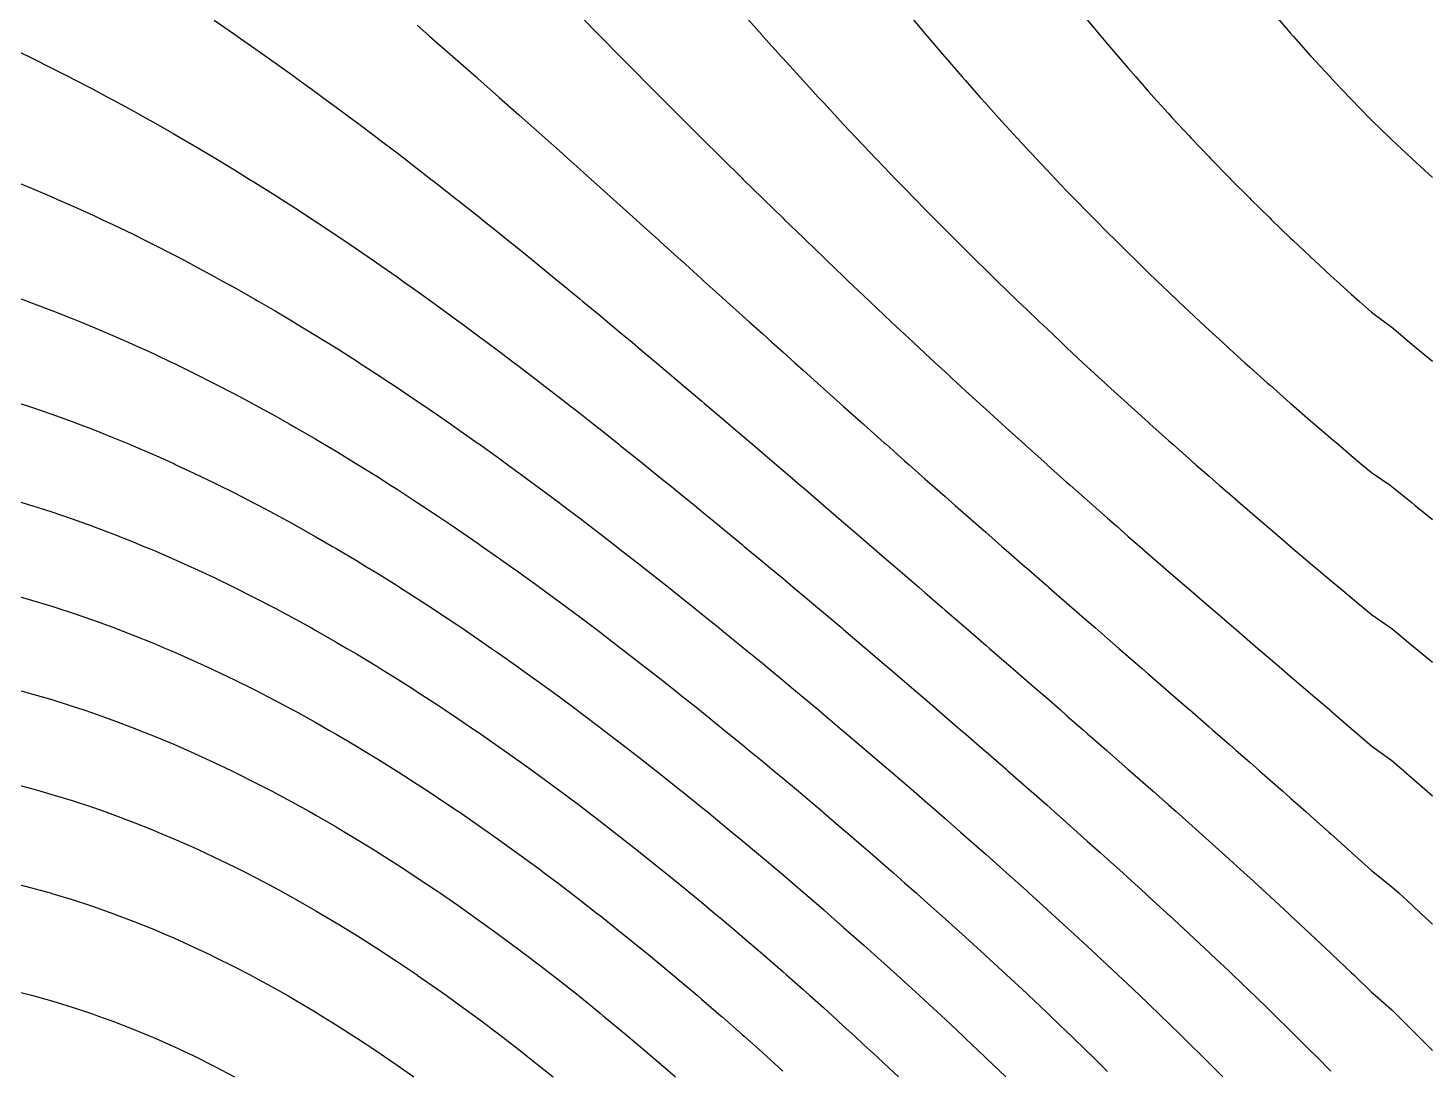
# Model space of a CAD drawing. Extents: x 1412622.5 to 1412673.9, y 4931530.8 to 4931599.9.
# Drawn here: x 1412632.92 to 1412644.59, y 4931582.44 to 4931591.13 of the extents above; entities that cross this region are included whole.
import ezdxf

# ---------------------------------------------------------------- set-up
doc = ezdxf.new("R2010")
doc.units = 0
doc.layers.add('line', color=2, linetype='CONTINUOUS')

msp = doc.modelspace()

# ---------------------------------------------------------------- linework, layer by layer
at = {"layer": 'line'}
for points in [[(1412637.523105, 4931591.236597), (1412637.689655, 4931591.067157), (1412637.690356, 4931591.066434), (1412637.858209, 4931590.89627), (1412637.858934, 4931590.895548), (1412638.026722, 4931590.726107), (1412638.028213, 4931590.724627), (1412638.19594, 4931590.555944), (1412638.197492, 4931590.55441), (1412638.365915, 4931590.385781), (1412638.366771, 4931590.384938), (1412638.53605, 4931590.216261), (1412638.536688, 4931590.215618), (1412638.705329, 4931590.048443), (1412638.708313, 4931590.045455), (1412638.874608, 4931589.8815), (1412638.880845, 4931589.875291), (1412639.043887, 4931589.715469), (1412639.054342, 4931589.705128), (1412639.213166, 4931589.550375), (1412639.228854, 4931589.534965), (1412639.382445, 4931589.386257), (1412639.40444, 4931589.364802), (1412639.551724, 4931589.223138), (1412639.581155, 4931589.194639), (1412639.721003, 4931589.061032), (1412639.759037, 4931589.024476), (1412639.890282, 4931588.899965), (1412639.938144, 4931588.854312), (1412640.059561, 4931588.739938), (1412640.118505, 4931588.684149), (1412640.22884, 4931588.580959), (1412640.300153, 4931588.513986), (1412640.398119, 4931588.423028), (1412640.483128, 4931588.343823), (1412640.567398, 4931588.266146), (1412640.667429, 4931588.17366), (1412640.736677, 4931588.110288), (1412640.853084, 4931588.003497), (1412640.905956, 4931587.955451), (1412641.04007, 4931587.833333), (1412641.075235, 4931587.8016), (1412641.228386, 4931587.66317), (1412641.244514, 4931587.648712), (1412641.413793, 4931587.496823), (1412641.418047, 4931587.493007), (1412641.583072, 4931587.34608), (1412641.609159, 4931587.322844), (1412641.752351, 4931587.196164), (1412641.8015, 4931587.152681), (1412641.92163, 4931587.047037), (1412641.995006, 4931586.982517), (1412642.090909, 4931586.898631), (1412642.189576, 4931586.812354), (1412642.260188, 4931586.750886), (1412642.385113, 4931586.642191), (1412642.429467, 4931586.603741), (1412642.581494, 4931586.472028), (1412642.598746, 4931586.457123), (1412642.768025, 4931586.311071), (1412642.778717, 4931586.301865), (1412642.937304, 4931586.165566), (1412642.976744, 4931586.131702), (1412643.106583, 4931586.020319), (1412643.175168, 4931585.961538), (1412643.275862, 4931585.875242), (1412643.373807, 4931585.791375), (1412643.445141, 4931585.73024), (1412643.572455, 4931585.621212), (1412643.61442, 4931585.585209), (1412643.770917, 4931585.451049), (1412643.783699, 4931585.44006), (1412643.952978, 4931585.294791), (1412643.969209, 4931585.280886), (1412644.122257, 4931585.149244), (1412644.175294, 4931585.110723), (1412644.291536, 4931585.025735), (1412644.390462, 4931584.940559), (1412644.460815, 4931584.879607), (1412644.586892, 4931584.770396), (1412644.630094, 4931584.732706)], [(1412638.897218, 4931591.236597), (1412639.043887, 4931591.071316), (1412639.048183, 4931591.066434), (1412639.200801, 4931590.89627), (1412639.213166, 4931590.882733), (1412639.355117, 4931590.726107), (1412639.382445, 4931590.69648), (1412639.511165, 4931590.555944), (1412639.551724, 4931590.512419), (1412639.668986, 4931590.385781), (1412639.721003, 4931590.330545), (1412639.828616, 4931590.215618), (1412639.890282, 4931590.15084), (1412639.990114, 4931590.045455), (1412640.059561, 4931589.973314), (1412640.153517, 4931589.875291), (1412640.22884, 4931589.797934), (1412640.31887, 4931589.705128), (1412640.398119, 4931589.624671), (1412640.486217, 4931589.534965), (1412640.567398, 4931589.453516), (1412640.6556, 4931589.364802), (1412640.736677, 4931589.284411), (1412640.827048, 4931589.194639), (1412640.905956, 4931589.117324), (1412641.000598, 4931589.024476), (1412641.075235, 4931588.95221), (1412641.176271, 4931588.854312), (1412641.244514, 4931588.789014), (1412641.354077, 4931588.684149), (1412641.413793, 4931588.627677), (1412641.534028, 4931588.513986), (1412641.583072, 4931588.468135), (1412641.716117, 4931588.343823), (1412641.752351, 4931588.310329), (1412641.900337, 4931588.17366), (1412641.92163, 4931588.15419), (1412642.086634, 4931588.003497), (1412642.090909, 4931587.999628), (1412642.260188, 4931587.846842), (1412642.275188, 4931587.833333), (1412642.429467, 4931587.695561), (1412642.465815, 4931587.66317), (1412642.598746, 4931587.545622), (1412642.658387, 4931587.493007), (1412642.768025, 4931587.396948), (1412642.852809, 4931587.322844), (1412642.937304, 4931587.249436), (1412643.048957, 4931587.152681), (1412643.106583, 4931587.103001), (1412643.246695, 4931586.982517), (1412643.275862, 4931586.957544), (1412643.445141, 4931586.812979), (1412643.445876, 4931586.812354), (1412643.61442, 4931586.669559), (1412643.646813, 4931586.642191), (1412643.783699, 4931586.526804), (1412643.848854, 4931586.472028), (1412643.952978, 4931586.384601), (1412644.051768, 4931586.301865), (1412644.122257, 4931586.242851), (1412644.283783, 4931586.131702), (1412644.291536, 4931586.126362), (1412644.460815, 4931585.986248), (1412644.490749, 4931585.961538), (1412644.630094, 4931585.846255)], [(1412640.275284, 4931591.236597), (1412640.398119, 4931591.089828), (1412640.417651, 4931591.066434), (1412640.562496, 4931590.89627), (1412640.567398, 4931590.890624), (1412640.709972, 4931590.726107), (1412640.736677, 4931590.695849), (1412640.860008, 4931590.555944), (1412640.905956, 4931590.50475), (1412641.012669, 4931590.385781), (1412641.075235, 4931590.317242), (1412641.168003, 4931590.215618), (1412641.244514, 4931590.133228), (1412641.326077, 4931590.045455), (1412641.413793, 4931589.952614), (1412641.48693, 4931589.875291), (1412641.583072, 4931589.775282), (1412641.650623, 4931589.705128), (1412641.752351, 4931589.601126), (1412641.817203, 4931589.534965), (1412641.92163, 4931589.430025), (1412641.986702, 4931589.364802), (1412642.090909, 4931589.261855), (1412642.15915, 4931589.194639), (1412642.260188, 4931589.096492), (1412642.334575, 4931589.024476), (1412642.429467, 4931588.933817), (1412642.51299, 4931588.854312), (1412642.598746, 4931588.773694), (1412642.694374, 4931588.684149), (1412642.768025, 4931588.615992), (1412642.878719, 4931588.513986), (1412642.937304, 4931588.460591), (1412643.065982, 4931588.343823), (1412643.106583, 4931588.307354), (1412643.256098, 4931588.17366), (1412643.275862, 4931588.156154), (1412643.445141, 4931588.006948), (1412643.449081, 4931588.003497), (1412643.61442, 4931587.85987), (1412643.645124, 4931587.833333), (1412643.783699, 4931587.714461), (1412643.843793, 4931587.66317), (1412643.952978, 4931587.570594), (1412644.044943, 4931587.493007), (1412644.122257, 4931587.428145), (1412644.276663, 4931587.322844), (1412644.291536, 4931587.312775), (1412644.460815, 4931587.174326), (1412644.48743, 4931587.152681), (1412644.630094, 4931587.036996)], [(1412643.321669, 4931591.236597), (1412643.445141, 4931591.093551), (1412643.468763, 4931591.066434), (1412643.61442, 4931590.902772), (1412643.620262, 4931590.89627), (1412643.776441, 4931590.726107), (1412643.783699, 4931590.71836), (1412643.937345, 4931590.555944), (1412643.952978, 4931590.539739), (1412644.103012, 4931590.385781), (1412644.122257, 4931590.3664), (1412644.276592, 4931590.215618), (1412644.291536, 4931590.201551), (1412644.457531, 4931590.045455), (1412644.460815, 4931590.042415), (1412644.630094, 4931589.887489)], [(1412634.473354, 4931591.198669), (1412634.642633, 4931591.081747), (1412634.664192, 4931591.066434), (1412634.811912, 4931590.963829), (1412634.906408, 4931590.89627), (1412634.981191, 4931590.843944), (1412635.144855, 4931590.726107), (1412635.15047, 4931590.722147), (1412635.319749, 4931590.599594), (1412635.378432, 4931590.555944), (1412635.489028, 4931590.475287), (1412635.608515, 4931590.385781), (1412635.658307, 4931590.349186), (1412635.827586, 4931590.221504), (1412635.835209, 4931590.215618), (1412635.996865, 4931590.093014), (1412636.058053, 4931590.045455), (1412636.166144, 4931589.962888), (1412636.278121, 4931589.875291), (1412636.335423, 4931589.831206), (1412636.495559, 4931589.705128), (1412636.504702, 4931589.698044), (1412636.673981, 4931589.564139), (1412636.7101, 4931589.534965), (1412636.84326, 4931589.429031), (1412636.922362, 4931589.364802), (1412637.012539, 4931589.292642), (1412637.132635, 4931589.194639), (1412637.181818, 4931589.155057), (1412637.341075, 4931589.024476), (1412637.351097, 4931589.016367), (1412637.520376, 4931588.877123), (1412637.547656, 4931588.854312), (1412637.689655, 4931588.737068), (1412637.752731, 4931588.684149), (1412637.858934, 4931588.596114), (1412637.956532, 4931588.513986), (1412638.028213, 4931588.454351), (1412638.159196, 4931588.343823), (1412638.197492, 4931588.311856), (1412638.360859, 4931588.17366), (1412638.366771, 4931588.16871), (1412638.53605, 4931588.025377), (1412638.5616, 4931588.003497), (1412638.705329, 4931587.881588), (1412638.761611, 4931587.833333), (1412638.874608, 4931587.737322), (1412638.961012, 4931587.66317), (1412639.043887, 4931587.592648), (1412639.159905, 4931587.493007), (1412639.213166, 4931587.447622), (1412639.358351, 4931587.322844), (1412639.382445, 4931587.302287), (1412639.551724, 4931587.156769), (1412639.556452, 4931587.152681), (1412639.721003, 4931587.011317), (1412639.754311, 4931586.982517), (1412639.890282, 4931586.865656), (1412639.951935, 4931586.812354), (1412640.059561, 4931586.719806), (1412640.149344, 4931586.642191), (1412640.22884, 4931586.573791), (1412640.346542, 4931586.472028), (1412640.398119, 4931586.427617), (1412640.543532, 4931586.301865), (1412640.567398, 4931586.281296), (1412640.736677, 4931586.134858), (1412640.740318, 4931586.131702), (1412640.905956, 4931585.988473), (1412640.937009, 4931585.961538), (1412641.075235, 4931585.841874), (1412641.133407, 4931585.791375), (1412641.244514, 4931585.695034), (1412641.329437, 4931585.621212), (1412641.413793, 4931585.547916), (1412641.525025, 4931585.451049), (1412641.583072, 4931585.40048), (1412641.720067, 4931585.280886), (1412641.752351, 4931585.252672), (1412641.914462, 4931585.110723), (1412641.92163, 4931585.104434), (1412642.090909, 4931584.955812), (1412642.108261, 4931584.940559), (1412642.260188, 4931584.806631), (1412642.301228, 4931584.770396), (1412642.429467, 4931584.656754), (1412642.493157, 4931584.600233), (1412642.598746, 4931584.506103), (1412642.683907, 4931584.43007), (1412642.768025, 4931584.354567), (1412642.873328, 4931584.259907), (1412642.937304, 4931584.202037), (1412643.061266, 4931584.089744), (1412643.106583, 4931584.048398), (1412643.247558, 4931583.91958), (1412643.275862, 4931583.893513), (1412643.432072, 4931583.749417), (1412643.445141, 4931583.737255), (1412643.61442, 4931583.57947), (1412643.614652, 4931583.579254), (1412643.783699, 4931583.420014), (1412643.795276, 4931583.409091), (1412643.952978, 4931583.258703), (1412643.973682, 4931583.238928), (1412644.122257, 4931583.09536), (1412644.15287, 4931583.068765), (1412644.291536, 4931582.946449), (1412644.340291, 4931582.898601), (1412644.460815, 4931582.778728), (1412644.511287, 4931582.728438), (1412644.630094, 4931582.608385)], [(1412636.166144, 4931591.157213), (1412636.269228, 4931591.066434), (1412636.335423, 4931591.009278), (1412636.463496, 4931590.89627), (1412636.504702, 4931590.860601), (1412636.656841, 4931590.726107), (1412636.673981, 4931590.711234), (1412636.84326, 4931590.561358), (1412636.849261, 4931590.555944), (1412637.012539, 4931590.411266), (1412637.040764, 4931590.385781), (1412637.181818, 4931590.2606), (1412637.2316, 4931590.215618), (1412637.351097, 4931590.109435), (1412637.421868, 4931590.045455), (1412637.520376, 4931589.957831), (1412637.61165, 4931589.875291), (1412637.689655, 4931589.805849), (1412637.801037, 4931589.705128), (1412637.858934, 4931589.653558), (1412637.990119, 4931589.534965), (1412638.028213, 4931589.501026), (1412638.178992, 4931589.364802), (1412638.197492, 4931589.34832), (1412638.366771, 4931589.195518), (1412638.367734, 4931589.194639), (1412638.53605, 4931589.043025), (1412638.556407, 4931589.024476), (1412638.705329, 4931588.890523), (1412638.745157, 4931588.854312), (1412638.874608, 4931588.738071), (1412638.934064, 4931588.684149), (1412639.043887, 4931588.585727), (1412639.123207, 4931588.513986), (1412639.213166, 4931588.433538), (1412639.312643, 4931588.343823), (1412639.382445, 4931588.281545), (1412639.502434, 4931588.17366), (1412639.551724, 4931588.129793), (1412639.692647, 4931588.003497), (1412639.721003, 4931587.978326), (1412639.883307, 4931587.833333), (1412639.890282, 4931587.827158), (1412640.059561, 4931587.676558), (1412640.07454, 4931587.66317), (1412640.22884, 4931587.52641), (1412640.266358, 4931587.493007), (1412640.398119, 4931587.376604), (1412640.45873, 4931587.322844), (1412640.567398, 4931587.227144), (1412640.651659, 4931587.152681), (1412640.736677, 4931587.078036), (1412640.845138, 4931586.982517), (1412640.905956, 4931586.929265), (1412641.03913, 4931586.812354), (1412641.075235, 4931586.780821), (1412641.233607, 4931586.642191), (1412641.244514, 4931586.632686), (1412641.413793, 4931586.484992), (1412641.428639, 4931586.472028), (1412641.583072, 4931586.337643), (1412641.624136, 4931586.301865), (1412641.752351, 4931586.190469), (1412641.819917, 4931586.131702), (1412641.92163, 4931586.043413), (1412642.015875, 4931585.961538), (1412642.090909, 4931585.896431), (1412642.211887, 4931585.791375), (1412642.260188, 4931585.749449), (1412642.407827, 4931585.621212), (1412642.429467, 4931585.602408), (1412642.598746, 4931585.45526), (1412642.603596, 4931585.451049), (1412642.768025, 4931585.308054), (1412642.799253, 4931585.280886), (1412642.937304, 4931585.160503), (1412642.994367, 4931585.110723), (1412643.106583, 4931585.012514), (1412643.188766, 4931584.940559), (1412643.275862, 4931584.863991), (1412643.382266, 4931584.770396), (1412643.445141, 4931584.714812), (1412643.574678, 4931584.600233), (1412643.61442, 4931584.564872), (1412643.765827, 4931584.43007), (1412643.783699, 4931584.414048), (1412643.952978, 4931584.26221), (1412643.955547, 4931584.259907), (1412644.122257, 4931584.109277), (1412644.147054, 4931584.089744), (1412644.291536, 4931583.974623), (1412644.351893, 4931583.91958), (1412644.460815, 4931583.819246), (1412644.536543, 4931583.749417), (1412644.630094, 4931583.662208)], [(1412641.752351, 4931591.202214), (1412641.864736, 4931591.066434), (1412641.92163, 4931590.999071), (1412642.008768, 4931590.89627), (1412642.090909, 4931590.801265), (1412642.156157, 4931590.726107), (1412642.260188, 4931590.608572), (1412642.306987, 4931590.555944), (1412642.429467, 4931590.420797), (1412642.461366, 4931590.385781), (1412642.598746, 4931590.237714), (1412642.619362, 4931590.215618), (1412642.768025, 4931590.059095), (1412642.78106, 4931590.045455), (1412642.937304, 4931589.884742), (1412642.94655, 4931589.875291), (1412643.106583, 4931589.714411), (1412643.11588, 4931589.705128), (1412643.275862, 4931589.547909), (1412643.289126, 4931589.534965), (1412643.445141, 4931589.385005), (1412643.466316, 4931589.364802), (1412643.61442, 4931589.225498), (1412643.647476, 4931589.194639), (1412643.783699, 4931589.069182), (1412643.832617, 4931589.024476), (1412643.952978, 4931588.915876), (1412644.021741, 4931588.854312), (1412644.122257, 4931588.765374), (1412644.230763, 4931588.684149), (1412644.291536, 4931588.639522), (1412644.439692, 4931588.513986), (1412644.460815, 4931588.49625), (1412644.630094, 4931588.355307)], [(1412632.780564, 4931590.967615), (1412632.925814, 4931590.89627), (1412632.949843, 4931590.884775), (1412633.119122, 4931590.80084), (1412633.2646, 4931590.726107), (1412633.288401, 4931590.714182), (1412633.45768, 4931590.626323), (1412633.588588, 4931590.555944), (1412633.626959, 4931590.535796), (1412633.796238, 4931590.443787), (1412633.899333, 4931590.385781), (1412633.965517, 4931590.34936), (1412634.134796, 4931590.253004), (1412634.198336, 4931590.215618), (1412634.304075, 4931590.15469), (1412634.473354, 4931590.053839), (1412634.486996, 4931590.045455), (1412634.642633, 4931589.95167), (1412634.765351, 4931589.875291), (1412634.811912, 4931589.846853), (1412634.981191, 4931589.740252), (1412635.035331, 4931589.705128), (1412635.15047, 4931589.631742), (1412635.297794, 4931589.534965), (1412635.319749, 4931589.520784), (1412635.489028, 4931589.408383), (1412635.552863, 4931589.364802), (1412635.658307, 4931589.293942), (1412635.802061, 4931589.194639), (1412635.827586, 4931589.17727), (1412635.996865, 4931589.059153), (1412636.045341, 4931589.024476), (1412636.166144, 4931588.939269), (1412636.283655, 4931588.854312), (1412636.335423, 4931588.817382), (1412636.504702, 4931588.693771), (1412636.517606, 4931588.684149), (1412636.673981, 4931588.569), (1412636.747075, 4931588.513986), (1412636.84326, 4931588.442449), (1412636.97314, 4931588.343823), (1412637.012539, 4931588.314236), (1412637.181818, 4931588.184642), (1412637.195917, 4931588.17366), (1412637.351097, 4931588.054036), (1412637.415498, 4931588.003497), (1412637.520376, 4931587.921997), (1412637.632562, 4931587.833333), (1412637.689655, 4931587.788623), (1412637.84732, 4931587.66317), (1412637.858934, 4931587.654007), (1412638.028213, 4931587.518618), (1412638.059801, 4931587.493007), (1412638.197492, 4931587.382247), (1412638.270373, 4931587.322844), (1412638.366771, 4931587.244844), (1412638.479275, 4931587.152681), (1412638.53605, 4931587.10648), (1412638.686647, 4931586.982517), (1412638.705329, 4931586.967232), (1412638.874608, 4931586.82736), (1412638.892605, 4931586.812354), (1412639.043887, 4931586.686892), (1412639.097297, 4931586.642191), (1412639.213166, 4931586.545686), (1412639.300858, 4931586.472028), (1412639.382445, 4931586.403787), (1412639.503365, 4931586.301865), (1412639.551724, 4931586.26125), (1412639.704869, 4931586.131702), (1412639.721003, 4931586.118093), (1412639.890282, 4931585.974486), (1412639.905465, 4931585.961538), (1412640.059561, 4931585.830417), (1412640.105196, 4931585.791375), (1412640.22884, 4931585.685764), (1412640.304039, 4931585.621212), (1412640.398119, 4931585.540528), (1412640.501978, 4931585.451049), (1412640.567398, 4931585.394702), (1412640.698993, 4931585.280886), (1412640.736677, 4931585.248277), (1412640.895038, 4931585.110723), (1412640.905956, 4931585.101228), (1412641.075235, 4931584.953602), (1412641.090151, 4931584.940559), (1412641.244514, 4931584.805317), (1412641.284252, 4931584.770396), (1412641.413793, 4931584.656245), (1412641.47718, 4931584.600233), (1412641.583072, 4931584.506337), (1412641.668856, 4931584.43007), (1412641.752351, 4931584.355517), (1412641.859163, 4931584.259907), (1412641.92163, 4931584.20371), (1412642.048003, 4931584.089744), (1412642.090909, 4931584.050823), (1412642.235247, 4931583.91958), (1412642.260188, 4931583.896752), (1412642.420781, 4931583.749417), (1412642.429467, 4931583.74139), (1412642.598746, 4931583.58463), (1412642.604542, 4931583.579254), (1412642.768025, 4931583.42632), (1412642.786402, 4931583.409091), (1412642.937304, 4931583.266308), (1412642.966177, 4931583.238928), (1412643.106583, 4931583.104444), (1412643.143751, 4931583.068765), (1412643.275862, 4931582.940567), (1412643.319012, 4931582.898601), (1412643.445141, 4931582.774509), (1412643.491864, 4931582.728438), (1412643.61442, 4931582.606086), (1412643.662204, 4931582.558275), (1412643.783699, 4931582.435108)], [(1412632.780564, 4931589.868429), (1412632.949843, 4931589.798937), (1412633.119122, 4931589.726498), (1412633.167039, 4931589.705128), (1412633.288401, 4931589.652145), (1412633.45768, 4931589.575179), (1412633.542678, 4931589.534965), (1412633.626959, 4931589.495877), (1412633.796238, 4931589.41424), (1412633.894892, 4931589.364802), (1412633.965517, 4931589.330059), (1412634.134796, 4931589.243626), (1412634.227291, 4931589.194639), (1412634.304075, 4931589.154668), (1412634.473354, 4931589.06336), (1412634.542996, 4931589.024476), (1412634.642633, 4931588.969727), (1412634.811912, 4931588.87349), (1412634.844587, 4931588.854312), (1412634.981191, 4931588.775315), (1412635.133766, 4931588.684149), (1412635.15047, 4931588.674307), (1412635.319749, 4931588.571563), (1412635.411789, 4931588.513986), (1412635.489028, 4931588.466289), (1412635.658307, 4931588.35868), (1412635.681068, 4931588.343823), (1412635.827586, 4931588.249316), (1412635.941707, 4931588.17366), (1412635.996865, 4931588.137497), (1412636.166144, 4931588.023668), (1412636.19544, 4931588.003497), (1412636.335423, 4931587.908096), (1412636.44252, 4931587.833333), (1412636.504702, 4931587.790336), (1412636.673981, 4931587.670598), (1412636.684276, 4931587.66317), (1412636.84326, 4931587.549448), (1412636.920536, 4931587.493007), (1412637.012539, 4931587.426352), (1412637.152614, 4931587.322844), (1412637.181818, 4931587.301422), (1412637.351097, 4931587.175038), (1412637.380546, 4931587.152681), (1412637.520376, 4931587.047235), (1412637.604776, 4931586.982517), (1412637.689655, 4931586.917825), (1412637.825882, 4931586.812354), (1412637.858934, 4931586.786904), (1412638.028213, 4931586.654704), (1412638.044033, 4931586.642191), (1412638.197492, 4931586.521397), (1412638.259407, 4931586.472028), (1412638.366771, 4931586.386778), (1412638.472435, 4931586.301865), (1412638.53605, 4931586.250926), (1412638.683283, 4931586.131702), (1412638.705329, 4931586.113902), (1412638.874608, 4931585.975893), (1412638.89206, 4931585.961538), (1412639.043887, 4931585.836951), (1412639.098932, 4931585.791375), (1412639.213166, 4931585.696958), (1412639.304061, 4931585.621212), (1412639.382445, 4931585.555962), (1412639.507522, 4931585.451049), (1412639.551724, 4931585.413991), (1412639.709378, 4931585.280886), (1412639.721003, 4931585.27107), (1412639.890282, 4931585.127312), (1412639.909709, 4931585.110723), (1412640.059561, 4931584.982653), (1412640.108544, 4931584.940559), (1412640.22884, 4931584.837028), (1412640.305871, 4931584.770396), (1412640.398119, 4931584.690427), (1412640.501679, 4931584.600233), (1412640.567398, 4931584.542832), (1412640.695938, 4931584.43007), (1412640.736677, 4931584.394204), (1412640.888607, 4931584.259907), (1412640.905956, 4931584.244506), (1412641.075235, 4931584.093688), (1412641.07965, 4931584.089744), (1412641.244514, 4931583.9417), (1412641.269063, 4931583.91958), (1412641.413793, 4931583.788423), (1412641.456697, 4931583.749417), (1412641.583072, 4931583.633774), (1412641.642466, 4931583.579254), (1412641.752351, 4931583.477655), (1412641.826283, 4931583.409091), (1412641.92163, 4931583.319958), (1412642.008052, 4931583.238928), (1412642.090909, 4931583.160562), (1412642.187684, 4931583.068765), (1412642.260188, 4931582.999337), (1412642.365081, 4931582.898601), (1412642.429467, 4931582.836137), (1412642.540161, 4931582.728438), (1412642.598746, 4931582.67081), (1412642.712825, 4931582.558275), (1412642.768025, 4931582.503186), (1412642.883003, 4931582.388112)], [(1412632.780564, 4931588.905463), (1412632.920236, 4931588.854312), (1412632.949843, 4931588.843667), (1412633.119122, 4931588.779756), (1412633.288401, 4931588.71279), (1412633.357591, 4931588.684149), (1412633.45768, 4931588.643401), (1412633.626959, 4931588.571359), (1412633.75609, 4931588.513986), (1412633.796238, 4931588.496417), (1412633.965517, 4931588.419201), (1412634.124159, 4931588.343823), (1412634.134796, 4931588.338838), (1412634.304075, 4931588.256396), (1412634.467528, 4931588.17366), (1412634.473354, 4931588.170748), (1412634.642633, 4931588.083054), (1412634.79074, 4931588.003497), (1412634.811912, 4931587.992254), (1412634.981191, 4931587.899314), (1412635.09741, 4931587.833333), (1412635.15047, 4931587.803523), (1412635.319749, 4931587.705391), (1412635.390401, 4931587.66317), (1412635.489028, 4931587.604786), (1412635.658307, 4931587.501536), (1412635.671919, 4931587.493007), (1412635.827586, 4931587.396303), (1412635.942609, 4931587.322844), (1412635.996865, 4931587.288461), (1412636.166144, 4931587.178416), (1412636.204792, 4931587.152681), (1412636.335423, 4931587.066296), (1412636.459104, 4931586.982517), (1412636.504702, 4931586.95182), (1412636.673981, 4931586.835326), (1412636.706684, 4931586.812354), (1412636.84326, 4931586.716942), (1412636.948078, 4931586.642191), (1412637.012539, 4931586.59644), (1412637.181818, 4931586.473958), (1412637.184441, 4931586.472028), (1412637.351097, 4931586.349909), (1412637.41554, 4931586.301865), (1412637.520376, 4931586.223979), (1412637.642585, 4931586.131702), (1412637.689655, 4931586.096261), (1412637.858934, 4931585.966878), (1412637.865829, 4931585.961538), (1412638.028213, 4931585.836079), (1412638.085306, 4931585.791375), (1412638.197492, 4931585.703674), (1412638.301675, 4931585.621212), (1412638.366771, 4931585.569739), (1412638.515151, 4931585.451049), (1412638.53605, 4931585.434339), (1412638.705329, 4931585.297609), (1412638.725838, 4931585.280886), (1412638.874608, 4931585.15955), (1412638.933923, 4931585.110723), (1412639.043887, 4931585.02014), (1412639.139662, 4931584.940559), (1412639.213166, 4931584.879397), (1412639.343129, 4931584.770396), (1412639.382445, 4931584.737356), (1412639.544416, 4931584.600233), (1412639.551724, 4931584.59403), (1412639.721003, 4931584.44946), (1412639.743569, 4931584.43007), (1412639.890282, 4931584.303604), (1412639.940676, 4931584.259907), (1412640.059561, 4931584.156413), (1412640.13573, 4931584.089744), (1412640.22884, 4931584.007879), (1412640.328752, 4931583.91958), (1412640.398119, 4931583.857962), (1412640.519729, 4931583.749417), (1412640.567398, 4931583.706622), (1412640.708631, 4931583.579254), (1412640.736677, 4931583.553798), (1412640.895422, 4931583.409091), (1412640.905956, 4931583.39942), (1412641.075235, 4931583.243393), (1412641.080063, 4931583.238928), (1412641.244514, 4931583.085616), (1412641.262524, 4931583.068765), (1412641.413793, 4931582.925997), (1412641.442716, 4931582.898601), (1412641.583072, 4931582.764425), (1412641.62058, 4931582.728438), (1412641.752351, 4931582.600744), (1412641.796027, 4931582.558275), (1412641.92163, 4931582.43484)], [(1412632.85547, 4931588.003497), (1412632.949843, 4931587.972591), (1412633.119122, 4931587.914051), (1412633.288401, 4931587.852405), (1412633.338203, 4931587.833333), (1412633.45768, 4931587.788149), (1412633.626959, 4931587.720965), (1412633.765967, 4931587.66317), (1412633.796238, 4931587.650724), (1412633.965517, 4931587.577933), (1412634.134796, 4931587.501938), (1412634.153889, 4931587.493007), (1412634.304075, 4931587.423432), (1412634.473354, 4931587.341813), (1412634.511229, 4931587.322844), (1412634.642633, 4931587.257597), (1412634.811912, 4931587.170364), (1412634.84506, 4931587.152681), (1412634.981191, 4931587.080609), (1412635.15047, 4931586.987835), (1412635.159872, 4931586.982517), (1412635.319749, 4931586.892699), (1412635.458298, 4931586.812354), (1412635.489028, 4931586.794636), (1412635.658307, 4931586.694147), (1412635.743382, 4931586.642191), (1412635.827586, 4931586.591017), (1412635.996865, 4931586.485294), (1412636.017583, 4931586.472028), (1412636.166144, 4931586.377293), (1412636.281517, 4931586.301865), (1412636.335423, 4931586.266742), (1412636.504702, 4931586.153867), (1412636.537238, 4931586.131702), (1412636.673981, 4931586.038791), (1412636.785294, 4931585.961538), (1412636.84326, 4931585.921391), (1412637.012539, 4931585.801807), (1412637.027045, 4931585.791375), (1412637.181818, 4931585.680233), (1412637.262556, 4931585.621212), (1412637.351097, 4931585.556536), (1412637.493134, 4931585.451049), (1412637.520376, 4931585.43082), (1412637.689655, 4931585.303208), (1412637.718851, 4931585.280886), (1412637.858934, 4931585.173736), (1412637.940194, 4931585.110723), (1412638.028213, 4931585.042405), (1412638.157761, 4931584.940559), (1412638.197492, 4931584.909273), (1412638.366771, 4931584.774414), (1412638.371762, 4931584.770396), (1412638.53605, 4931584.637859), (1412638.582216, 4931584.600233), (1412638.705329, 4931584.499622), (1412638.789623, 4931584.43007), (1412638.874608, 4931584.359718), (1412638.994111, 4931584.259907), (1412639.043887, 4931584.218175), (1412639.195819, 4931584.089744), (1412639.213166, 4931584.075016), (1412639.382445, 4931583.930226), (1412639.394807, 4931583.91958), (1412639.551724, 4931583.783776), (1412639.591162, 4931583.749417), (1412639.721003, 4931583.63566), (1412639.784987, 4931583.579254), (1412639.890282, 4931583.485856), (1412639.976324, 4931583.409091), (1412640.059561, 4931583.334322), (1412640.165183, 4931583.238928), (1412640.22884, 4931583.181014), (1412640.351594, 4931583.068765), (1412640.398119, 4931583.025878), (1412640.53552, 4931582.898601), (1412640.567398, 4931582.868819), (1412640.71695, 4931582.728438), (1412640.736677, 4931582.709751), (1412640.89587, 4931582.558275), (1412640.905956, 4931582.548583), (1412641.072251, 4931582.388112)], [(1412632.780564, 4931587.205551), (1412632.949843, 4931587.153748), (1412632.953123, 4931587.152681), (1412633.119122, 4931587.099187), (1412633.288401, 4931587.041455), (1412633.452054, 4931586.982517), (1412633.45768, 4931586.980508), (1412633.626959, 4931586.916768), (1412633.796238, 4931586.849795), (1412633.886466, 4931586.812354), (1412633.965517, 4931586.779773), (1412634.134796, 4931586.70676), (1412634.27814, 4931586.642191), (1412634.304075, 4931586.630573), (1412634.473354, 4931586.551531), (1412634.63699, 4931586.472028), (1412634.642633, 4931586.469298), (1412634.811912, 4931586.384274), (1412634.970136, 4931586.301865), (1412634.981191, 4931586.296127), (1412635.15047, 4931586.205215), (1412635.282894, 4931586.131702), (1412635.319749, 4931586.111297), (1412635.489028, 4931586.014625), (1412635.579241, 4931585.961538), (1412635.658307, 4931585.915101), (1412635.827586, 4931585.812822), (1412635.862152, 4931585.791375), (1412635.996865, 4931585.707887), (1412636.133146, 4931585.621212), (1412636.166144, 4931585.600234), (1412636.335423, 4931585.490026), (1412636.393941, 4931585.451049), (1412636.504702, 4931585.377259), (1412636.646244, 4931585.280886), (1412636.673981, 4931585.261984), (1412636.84326, 4931585.144295), (1412636.890636, 4931585.110723), (1412637.012539, 4931585.024211), (1412637.128293, 4931584.940559), (1412637.181818, 4931584.9018), (1412637.351097, 4931584.777137), (1412637.360109, 4931584.770396), (1412637.520376, 4931584.650224), (1412637.586056, 4931584.600233), (1412637.689655, 4931584.521136), (1412637.807281, 4931584.43007), (1412637.858934, 4931584.389931), (1412638.024105, 4931584.259907), (1412638.028213, 4931584.256659), (1412638.197492, 4931584.121277), (1412638.236479, 4931584.089744), (1412638.366771, 4931583.983871), (1412638.445064, 4931583.91958), (1412638.53605, 4931583.844472), (1412638.650076, 4931583.749417), (1412638.705329, 4931583.703095), (1412638.851721, 4931583.579254), (1412638.874608, 4931583.559771), (1412639.043887, 4931583.414458), (1412639.050091, 4931583.409091), (1412639.213166, 4931583.267063), (1412639.245235, 4931583.238928), (1412639.382445, 4931583.117674), (1412639.437409, 4931583.068765), (1412639.551724, 4931582.966243), (1412639.626661, 4931582.898601), (1412639.721003, 4931582.812731), (1412639.813051, 4931582.728438), (1412639.890282, 4931582.657084), (1412639.996618, 4931582.558275), (1412640.059561, 4931582.499236), (1412640.177389, 4931582.388112)], [(1412632.780564, 4931586.412854), (1412632.949843, 4931586.364269), (1412633.119122, 4931586.312389), (1412633.151352, 4931586.301865), (1412633.288401, 4931586.257312), (1412633.45768, 4931586.198963), (1412633.626959, 4931586.137288), (1412633.641493, 4931586.131702), (1412633.796238, 4931586.072406), (1412633.965517, 4931586.004238), (1412634.066611, 4931585.961538), (1412634.134796, 4931585.932797), (1412634.304075, 4931585.85813), (1412634.449081, 4931585.791375), (1412634.473354, 4931585.780213), (1412634.642633, 4931585.699118), (1412634.799099, 4931585.621212), (1412634.811912, 4931585.614833), (1412634.981191, 4931585.527391), (1412635.123916, 4931585.451049), (1412635.15047, 4931585.436836), (1412635.319749, 4931585.343183), (1412635.42887, 4931585.280886), (1412635.489028, 4931585.246494), (1412635.658307, 4931585.146804), (1412635.717875, 4931585.110723), (1412635.827586, 4931585.04413), (1412635.993737, 4931584.940559), (1412635.996865, 4931584.938604), (1412636.166144, 4931584.830129), (1412636.257165, 4931584.770396), (1412636.335423, 4931584.718871), (1412636.504702, 4931584.604914), (1412636.51151, 4931584.600233), (1412636.673981, 4931584.488112), (1412636.756438, 4931584.43007), (1412636.84326, 4931584.36869), (1412636.994335, 4931584.259907), (1412637.012539, 4931584.246733), (1412637.181818, 4931584.122102), (1412637.225062, 4931584.089744), (1412637.351097, 4931583.994928), (1412637.449751, 4931583.91958), (1412637.520376, 4931583.865326), (1412637.669138, 4931583.749417), (1412637.689655, 4931583.73333), (1412637.858934, 4931583.59885), (1412637.883299, 4931583.579254), (1412638.028213, 4931583.46191), (1412638.092704, 4931583.409091), (1412638.197492, 4931583.322644), (1412638.297895, 4931583.238928), (1412638.366771, 4931583.181057), (1412638.499109, 4931583.068765), (1412638.53605, 4931583.037163), (1412638.696531, 4931582.898601), (1412638.705329, 4931582.89094), (1412638.874608, 4931582.74225), (1412638.890206, 4931582.728438), (1412639.043887, 4931582.59113), (1412639.080382, 4931582.558275), (1412639.213166, 4931582.437594)], [(1412632.81339, 4931585.621212), (1412632.949843, 4931585.583868), (1412633.119122, 4931585.53407), (1412633.288401, 4931585.48083), (1412633.377238, 4931585.451049), (1412633.45768, 4931585.424061), (1412633.626959, 4931585.363751), (1412633.796238, 4931585.300031), (1412633.844455, 4931585.280886), (1412633.965517, 4931585.23273), (1412634.134796, 4931585.161982), (1412634.251861, 4931585.110723), (1412634.304075, 4931585.087799), (1412634.473354, 4931585.010073), (1412634.618648, 4931584.940559), (1412634.642633, 4931584.929043), (1412634.811912, 4931584.844451), (1412634.954746, 4931584.770396), (1412634.981191, 4931584.756627), (1412635.15047, 4931584.665295), (1412635.267173, 4931584.600233), (1412635.319749, 4931584.570778), (1412635.489028, 4931584.472909), (1412635.560967, 4931584.43007), (1412635.658307, 4931584.371787), (1412635.827586, 4931584.267613), (1412635.839778, 4931584.259907), (1412635.996865, 4931584.160026), (1412636.10476, 4931584.089744), (1412636.166144, 4931584.049496), (1412636.335423, 4931583.935922), (1412636.359251, 4931583.91958), (1412636.504702, 4931583.819134), (1412636.603656, 4931583.749417), (1412636.673981, 4931583.699502), (1412636.840257, 4931583.579254), (1412636.84326, 4931583.577065), (1412637.012539, 4931583.451413), (1412637.068627, 4931583.409091), (1412637.181818, 4931583.322983), (1412637.290638, 4931583.238928), (1412637.351097, 4931583.191818), (1412637.506811, 4931583.068765), (1412637.520376, 4931583.057947), (1412637.689655, 4931582.921109), (1412637.717148, 4931582.898601), (1412637.858934, 4931582.781448), (1412637.92236, 4931582.728438), (1412638.028213, 4931582.6391), (1412638.122962, 4931582.558275), (1412638.197492, 4931582.494051), (1412638.319204, 4931582.388112)], [(1412632.780564, 4931584.837179), (1412632.949843, 4931584.79268), (1412633.028045, 4931584.770396), (1412633.119122, 4931584.744312), (1412633.288401, 4931584.692098), (1412633.45768, 4931584.636278), (1412633.560247, 4931584.600233), (1412633.626959, 4931584.576646), (1412633.796238, 4931584.513097), (1412633.965517, 4931584.446032), (1412634.003731, 4931584.43007), (1412634.134796, 4931584.374948), (1412634.304075, 4931584.300268), (1412634.391495, 4931584.259907), (1412634.473354, 4931584.221829), (1412634.642633, 4931584.139638), (1412634.741391, 4931584.089744), (1412634.811912, 4931584.053827), (1412634.981191, 4931583.964295), (1412635.062803, 4931583.91958), (1412635.15047, 4931583.871133), (1412635.319749, 4931583.774476), (1412635.362264, 4931583.749417), (1412635.489028, 4931583.67402), (1412635.64393, 4931583.579254), (1412635.658307, 4931583.570374), (1412635.827586, 4931583.462829), (1412635.910072, 4931583.409091), (1412635.996865, 4931583.351984), (1412636.164766, 4931583.238928), (1412636.166144, 4931583.23799), (1412636.335423, 4931583.120092), (1412636.407637, 4931583.068765), (1412636.504702, 4931582.999034), (1412636.641895, 4931582.898601), (1412636.673981, 4931582.874854), (1412636.84326, 4931582.747267), (1412636.867811, 4931582.728438), (1412637.012539, 4931582.616198), (1412637.086092, 4931582.558275), (1412637.181818, 4931582.482024), (1412637.298053, 4931582.388112)], [(1412632.780564, 4931584.009442), (1412632.949843, 4931583.966165), (1412633.116978, 4931583.91958), (1412633.119122, 4931583.918976), (1412633.288401, 4931583.867097), (1412633.45768, 4931583.811368), (1412633.626959, 4931583.751836), (1412633.6334, 4931583.749417), (1412633.796238, 4931583.687564), (1412633.965517, 4931583.61956), (1412634.060577, 4931583.579254), (1412634.134796, 4931583.5474), (1412634.304075, 4931583.470979), (1412634.435099, 4931583.409091), (1412634.473354, 4931583.390791), (1412634.642633, 4931583.306106), (1412634.771794, 4931583.238928), (1412634.811912, 4931583.217789), (1412634.981191, 4931583.125065), (1412635.080484, 4931583.068765), (1412635.15047, 4931583.028554), (1412635.319749, 4931582.928078), (1412635.367874, 4931582.898601), (1412635.489028, 4931582.823394), (1412635.6379, 4931582.728438), (1412635.658307, 4931582.715241), (1412635.827586, 4931582.602699), (1412635.892797, 4931582.558275), (1412635.996865, 4931582.486386), (1412636.136043, 4931582.388112)], [(1412632.780564, 4931583.111129), (1412632.949843, 4931583.069008), (1412632.950727, 4931583.068765), (1412633.119122, 4931583.021486), (1412633.288401, 4931582.969689), (1412633.45768, 4931582.913706), (1412633.50002, 4931582.898601), (1412633.626959, 4931582.852502), (1412633.796238, 4931582.786875), (1412633.938276, 4931582.728438), (1412633.965517, 4931582.717025), (1412634.134796, 4931582.641814), (1412634.304075, 4931582.562896), (1412634.31349, 4931582.558275), (1412634.473354, 4931582.478381), (1412634.642633, 4931582.39032)]]:
    msp.add_lwpolyline(points, dxfattribs=at)

doc.saveas('drawing.dxf')
